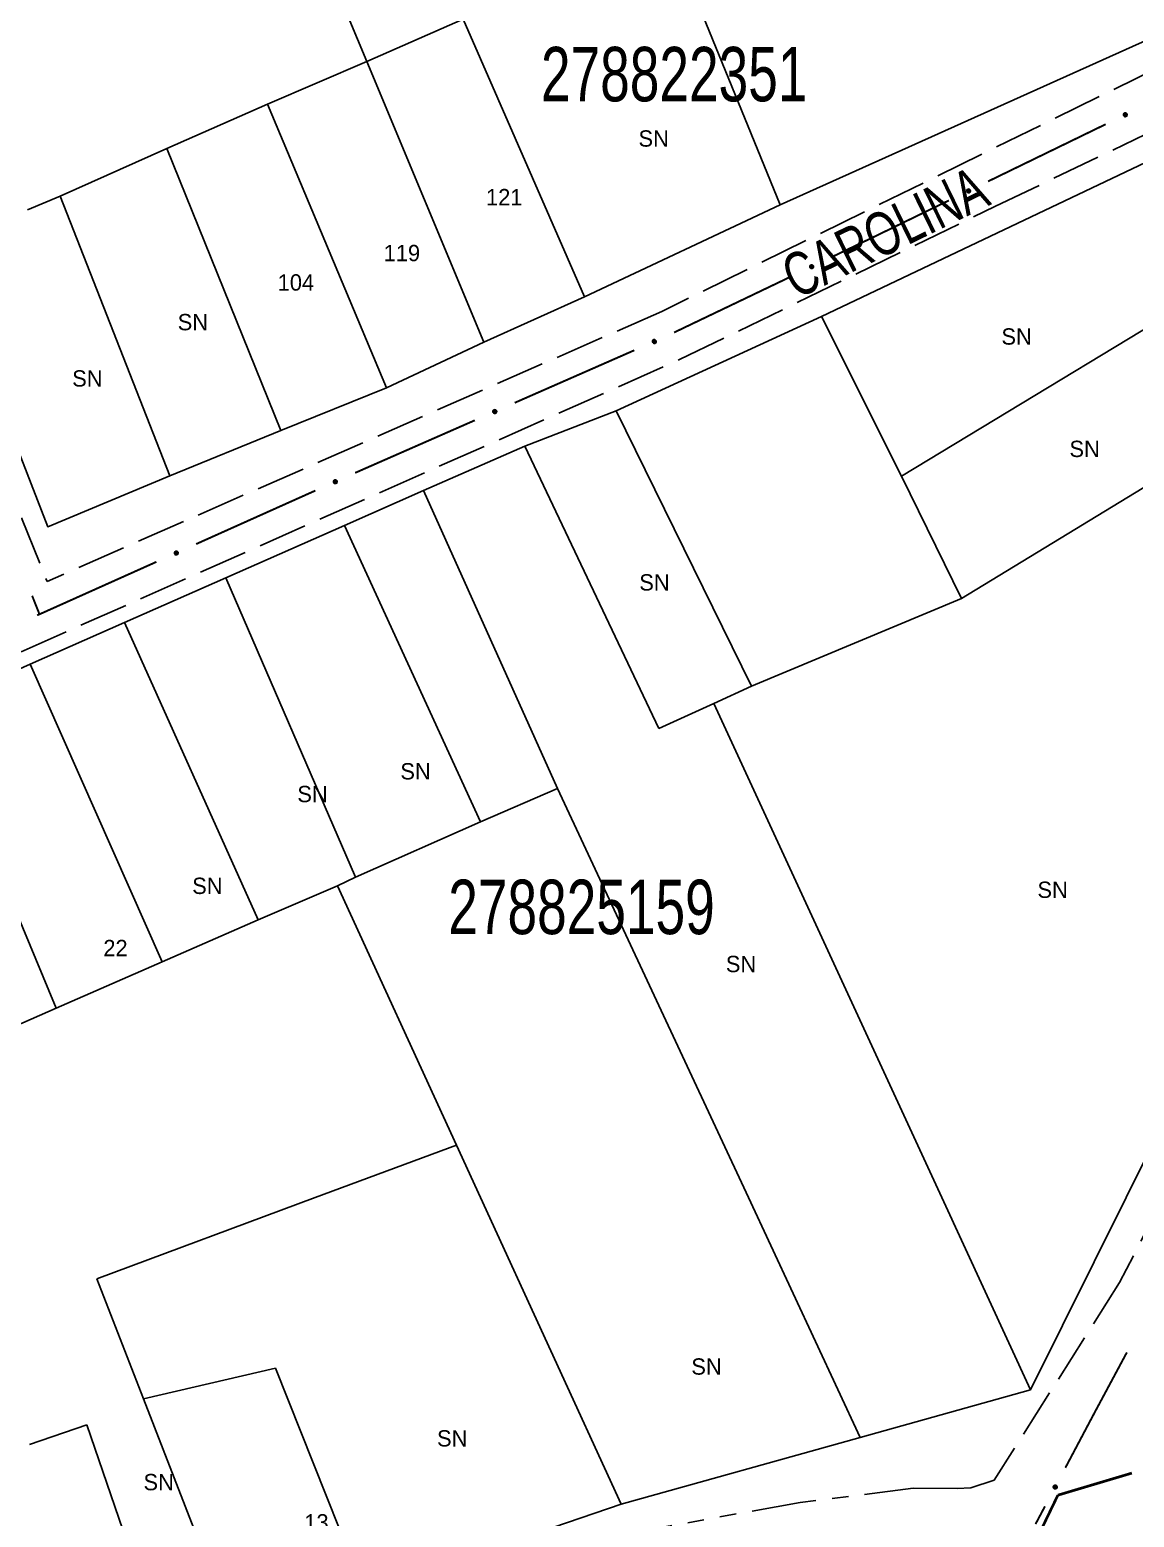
# Model space of a CAD drawing. Extents: x 204373 to 205952, y 4873300 to 4875179.
# Drawn here: x 204899.2 to 205000.7, y 4874422.8 to 4874559.4 of the extents above; entities that cross this region are included whole.
import ezdxf
from ezdxf.enums import TextEntityAlignment as Align

# ---------------------------------------------------------------- set-up
doc = ezdxf.new("R2010")
doc.units = 0
doc.header["$LTSCALE"] = 1.5
doc.header["$MEASUREMENT"] = 0
doc.linetypes.add('TRACO_11', pattern=[8, 3, -1, 3, -1])
doc.linetypes.add('TRACO_25', pattern=[8, 3, -1, 1, -1, 1, -1])
for name, color, linetype in [('CD_MALHA_LOTES', 7, 'CONTINUOUS'), ('CD_TXT_QUADRA', 255, 'CONTINUOUS'), ('LM-LIM-SETORES-BAIRROS', 250, 'CONTINUOUS'), ('RU-QUADRA', 220, 'CONTINUOUS'), ('SV-EIXO-RUA-N-PAV', 6, 'CONTINUOUS'), ('SV-EIXO-RUA-PAV', 20, 'CONTINUOUS'), ('SV-RUA-NAO-PAV', 7, 'CONTINUOUS'), ('SV-RUA-PAVIM', 7, 'CONTINUOUS'), ('SV-TXT-RUA-PAV', 7, 'CONTINUOUS'), ('Th_NmrPort', 1, 'CONTINUOUS')]:
    doc.layers.add(name, color=color, linetype=linetype)
doc.styles.add('ARIAL', font='ARIAL.SHX')

msp = doc.modelspace()

# ---------------------------------------------------------------- linework, layer by layer
at = {"layer": 'CD_MALHA_LOTES', "linetype": 'Continuous', "flags": 128}
for points in [[(204930.182721, 4874556.442002), (204919.336804, 4874582.415118)], [(204968.148644, 4874543.282725), (204959.258107, 4874565.064542)], [(204930.182721, 4874556.442002), (204939.030706, 4874560.342726)], [(204950.162041, 4874534.845308), (204939.030706, 4874560.342726)], [(205004.71098, 4874559.730219), (204968.148644, 4874543.282725)], [(204921.049318, 4874552.541278), (204930.182721, 4874556.442002)], [(204940.933498, 4874530.659165), (204930.182721, 4874556.442002)], [(204911.820774, 4874548.450274), (204921.049318, 4874552.541278)], [(204931.990374, 4874526.473022), (204921.049318, 4874552.541278)], [(204971.922477, 4874533.039962), (205007.30021, 4874549.834435)], [(204902.021394, 4874544.073852), (204911.820774, 4874548.450274)], [(204922.286133, 4874522.572298), (204911.820774, 4874548.450274)], [(204899.024496, 4874542.837037), (204902.021394, 4874544.073852)], [(204912.106193, 4874518.386154), (204902.021394, 4874544.073852)], [(204968.148644, 4874543.282725), (204950.162041, 4874534.845308)], [(204900.879718, 4874513.724313), (204890.937628, 4874539.316871)], [(204979.268994, 4874518.371235), (205012.374197, 4874538.389962)], [(204950.162041, 4874534.845308), (204940.933498, 4874530.659165)], [(204953.070921, 4874524.366326), (204971.922477, 4874533.039962)], [(204979.268994, 4874518.371235), (204971.922477, 4874533.039962)], [(204940.933498, 4874530.659165), (204931.990374, 4874526.473022)], [(204931.990374, 4874526.473022), (204922.286133, 4874522.572298)], [(205017.411804, 4874527.009595), (204984.777887, 4874507.123913)], [(205017.411804, 4874527.009595), (205024.655977, 4874510.643028), (205025.044013, 4874506.109319), (205023.652468, 4874499.704917), (204999.922044, 4874452.115493)], [(204944.694547, 4874521.130696), (204953.070921, 4874524.366326)], [(204965.496762, 4874499.090111), (204953.070921, 4874524.366326)], [(204922.286133, 4874522.572298), (204912.106193, 4874518.386154)], [(204935.389565, 4874517.049068), (204944.694547, 4874521.130696)], [(204957.003886, 4874495.187979), (204944.694547, 4874521.130696)], [(204912.106193, 4874518.386154), (204900.879718, 4874513.724313)], [(204984.777887, 4874507.123913), (204979.268994, 4874518.371235)], [(204928.138575, 4874513.851472), (204935.389565, 4874517.049068)], [(204947.70763, 4874489.679086), (204935.389565, 4874517.049068)], [(204917.2424, 4874509.046395), (204928.138575, 4874513.851472)], [(204940.628873, 4874486.610897), (204928.138575, 4874513.851472)], [(204907.922939, 4874504.936629), (204917.2424, 4874509.046395)], [(204929.156559, 4874481.550702), (204917.2424, 4874509.046395)], [(204965.496762, 4874499.090111), (204984.777887, 4874507.123913)], [(204899.26472, 4874501.118462), (204907.922939, 4874504.936629)], [(204920.212062, 4874477.631558), (204907.922939, 4874504.936629)], [(204890.198308, 4874497.022826), (204899.26472, 4874501.118462)], [(204911.375757, 4874473.75982), (204899.26472, 4874501.118462)], [(204962.053704, 4874497.483351), (204965.496762, 4874499.090111)], [(204962.053704, 4874497.483351), (204957.003886, 4874495.187979)], [(204982.98794, 4874452.115767), (204962.053704, 4874497.483351)], [(204901.660992, 4874469.503174), (204890.198308, 4874497.022826)], [(204947.70763, 4874489.679086), (204940.628873, 4874486.610897)], [(204965.226937, 4874452.116055), (204947.70763, 4874489.679086)], [(204929.156559, 4874481.550702), (204940.628873, 4874486.610897)], [(204927.500903, 4874480.744147), (204929.156559, 4874481.550702)], [(204927.500903, 4874480.744147), (204920.212062, 4874477.631558)], [(204938.41754, 4874456.938643), (204927.500903, 4874480.744147)], [(204920.212062, 4874477.631558), (204911.375757, 4874473.75982)], [(204911.375757, 4874473.75982), (204901.660992, 4874469.503174)], [(204885.565661, 4874462.450803), (204901.660992, 4874469.503174)], [(204925.438196, 4874452.1167), (204938.41754, 4874456.938643)], [(204940.628951, 4874452.116454), (204938.41754, 4874456.938643)], [(204905.380705, 4874444.665162), (204925.438196, 4874452.1167)], [(204953.545714, 4874423.950246), (204940.628951, 4874452.116454)], [(204975.495693, 4874430.098884), (204965.226937, 4874452.116055)], [(204991.126873, 4874434.477498), (204982.98794, 4874452.115767)], [(204999.922044, 4874452.115493), (204991.126873, 4874434.477498)], [(204909.671997, 4874433.649568), (204905.380705, 4874444.665162)], [(204909.671997, 4874433.649568), (204921.794163, 4874436.458433)], [(204921.794163, 4874436.458433), (204929.960509, 4874415.914979)], [(204918.13839, 4874411.88729), (204909.671997, 4874433.649568)], [(204991.126873, 4874434.477498), (204975.495693, 4874430.098884)], [(204899.196645, 4874429.432356), (204904.475135, 4874431.251405)], [(204904.475135, 4874431.251405), (204911.836672, 4874409.740351)], [(204975.495693, 4874430.098884), (204953.545714, 4874423.950246)], [(204953.545714, 4874423.950246), (204929.960509, 4874415.914979)]]:
    msp.add_lwpolyline(points, dxfattribs=at)
at = {"layer": 'LM-LIM-SETORES-BAIRROS', "const_width": 0.25}
for points in [[(204993.643099, 4874424.790922), (205000.439573, 4874426.817845)], [(204990.205227, 4874417.669615), (204993.24847, 4874423.973476)], [(204993.24847, 4874423.973476), (204993.643099, 4874424.790922)]]:
    msp.add_lwpolyline(points, dxfattribs=at)
at = {"layer": 'RU-QUADRA', "linetype": 'Continuous', "flags": 128}
msp.add_lwpolyline([(204922.286133, 4874522.572298), (204931.990374, 4874526.473022), (204940.933498, 4874530.659165), (204950.162041, 4874534.845308), (204968.148644, 4874543.282725), (205004.71098, 4874559.730219), (204995.888886, 4874580.859078), (204990.732947, 4874592.740156), (204987.146206, 4874601.034493), (204983.335295, 4874609.553002), (204946.795376, 4874594.309355), (204937.116175, 4874589.987367), (204927.89937, 4874586.220703), (204919.336804, 4874582.415118), (204888.844556, 4874568.810153), (204880.662549, 4874565.385126), (204890.937628, 4874539.316871), (204900.879718, 4874513.724313), (204912.106193, 4874518.386154)], close=True, dxfattribs=at)
for points in [[(205007.30021, 4874549.834435), (204971.922477, 4874533.039962), (204953.070921, 4874524.366326), (204944.694547, 4874521.130696), (204935.389565, 4874517.049068), (204928.138575, 4874513.851472), (204917.2424, 4874509.046395), (204907.922939, 4874504.936629), (204899.26472, 4874501.118462), (204890.198308, 4874497.022826), (204871.365467, 4874488.554461), (204861.865791, 4874484.282841), (204833.320713, 4874471.447276), (204840.682623, 4874452.118074), (204841.538013, 4874449.87219), (204844.471792, 4874443.43359), (204848.912063, 4874431.652845), (204852.25956, 4874423.382057), (204855.83997, 4874414.535802)], [(204929.960509, 4874415.914979), (204953.545714, 4874423.950246), (204975.495693, 4874430.098884), (204991.126873, 4874434.477498), (204999.922044, 4874452.115493), (205023.652468, 4874499.704917)]]:
    msp.add_lwpolyline(points, dxfattribs=at)
at = {"layer": 'SV-EIXO-RUA-N-PAV', "const_width": 0.18}
for points in [[(204899.450933, 4874507.385193), (204899.818982, 4874506.455387)], [(204899.818982, 4874506.455387), (204900.123881, 4874505.685114)]]:
    msp.add_lwpolyline(points, dxfattribs=at)
at = {"layer": 'SV-EIXO-RUA-PAV', "const_width": 0.18}
for points in [[(204998.028111, 4874550.684589), (204987.235146, 4874545.439409)], [(204983.637491, 4874543.691016), (204977.341595, 4874540.631328)], [(204976.68145, 4874540.31051), (204972.833294, 4874538.469129)], [(204977.341595, 4874540.631328), (204976.68145, 4874540.31051)], [(204969.225107, 4874536.742575), (204958.400546, 4874531.562914)], [(204954.749363, 4874529.930103), (204943.761999, 4874525.105393)], [(204940.099544, 4874523.497157), (204929.11218, 4874518.672447)], [(204925.458766, 4874517.043834), (204914.508929, 4874512.134551)], [(204910.858983, 4874510.498123), (204900.821633, 4874505.997946)], [(204900.123881, 4874505.685114), (204899.908323, 4874505.590696)], [(204900.821633, 4874505.997946), (204900.123881, 4874505.685114)], [(204999.974409, 4874437.895278), (204997.138954, 4874432.607537)], [(204997.063165, 4874432.466201), (204994.330133, 4874427.305604)], [(204997.138954, 4874432.607537), (204997.063165, 4874432.466201)], [(204992.458073, 4874423.770722), (204991.990058, 4874422.887001)], [(204991.990058, 4874422.887001), (204991.589736, 4874422.131102)]]:
    msp.add_lwpolyline(points, dxfattribs=at)
at = {"layer": 'SV-EIXO-RUA-PAV'}
for points in [[(205000.004283, 4874551.52258), (204999.988951, 4874551.476137), (204999.966277, 4874551.439356), (204999.938536, 4874551.414123), (204999.908208, 4874551.398216), (204999.875348, 4874551.385438), (204999.839377, 4874551.379864), (204999.798081, 4874551.382521), (204999.751385, 4874551.397574), (204999.715233, 4874551.423278), (204999.689039, 4874551.449151), (204999.670632, 4874551.479821), (204999.658754, 4874551.51195), (204999.6542, 4874551.549507), (204999.657301, 4874551.59133), (204999.673574, 4874551.637919), (204999.69605, 4874551.673825), (204999.723523, 4874551.697527), (204999.754473, 4874551.715837), (204999.788177, 4874551.728481), (204999.823519, 4874551.733749), (204999.865622, 4874551.73055), (204999.911393, 4874551.71388), (204999.947461, 4874551.691871), (204999.971543, 4874551.664738), (204999.988883, 4874551.633862), (205000.0021, 4874551.60106), (205000.009209, 4874551.565133), (205000.004283, 4874551.52258)], [(204985.613663, 4874544.529007), (204985.598331, 4874544.482564), (204985.575657, 4874544.445784), (204985.547916, 4874544.42055), (204985.517588, 4874544.404644), (204985.484728, 4874544.391866), (204985.448757, 4874544.386292), (204985.407461, 4874544.388949), (204985.360765, 4874544.404002), (204985.324613, 4874544.429706), (204985.298419, 4874544.455579), (204985.280012, 4874544.486248), (204985.268134, 4874544.518378), (204985.26358, 4874544.555935), (204985.266681, 4874544.597757), (204985.282954, 4874544.644346), (204985.30543, 4874544.680252), (204985.332903, 4874544.703955), (204985.363853, 4874544.722265), (204985.397557, 4874544.734908), (204985.432899, 4874544.740176), (204985.475002, 4874544.736978), (204985.520773, 4874544.720307), (204985.556841, 4874544.698299), (204985.580923, 4874544.671166), (204985.598263, 4874544.640289), (204985.61148, 4874544.607487), (204985.618589, 4874544.571561), (204985.613663, 4874544.529007)], [(204971.206322, 4874537.568572), (204971.190709, 4874537.522223), (204971.167812, 4874537.485581), (204971.139919, 4874537.460516), (204971.109495, 4874537.444794), (204971.076559, 4874537.432215), (204971.040553, 4874537.426859), (204970.999275, 4874537.429766), (204970.952671, 4874537.445102), (204970.916676, 4874537.471025), (204970.890639, 4874537.497056), (204970.872418, 4874537.527836), (204970.860735, 4874537.560038), (204970.856408, 4874537.597622), (204970.859763, 4874537.639424), (204970.876318, 4874537.685914), (204970.899012, 4874537.721683), (204970.926628, 4874537.745219), (204970.957688, 4874537.763341), (204970.991468, 4874537.77578), (204971.026841, 4874537.780833), (204971.068924, 4874537.77738), (204971.114593, 4874537.760432), (204971.150527, 4874537.738205), (204971.174444, 4874537.710927), (204971.191597, 4874537.679946), (204971.204615, 4874537.647064), (204971.211505, 4874537.611095), (204971.206322, 4874537.568572)], [(204956.756405, 4874530.691198), (204956.739292, 4874530.645381), (204956.715216, 4874530.609504), (204956.686522, 4874530.585359), (204956.655602, 4874530.570636), (204956.622274, 4874530.559135), (204956.586113, 4874530.554954), (204956.544952, 4874530.559203), (204956.498871, 4874530.576047), (204956.463738, 4874530.603127), (204956.438562, 4874530.629992), (204956.421353, 4874530.661348), (204956.410723, 4874530.693913), (204956.407622, 4874530.731617), (204956.412335, 4874530.773289), (204956.430394, 4874530.819215), (204956.454239, 4874530.854227), (204956.482607, 4874530.876852), (204956.51424, 4874530.893953), (204956.548407, 4874530.905287), (204956.583926, 4874530.909187), (204956.625875, 4874530.904365), (204956.670968, 4874530.885941), (204956.706159, 4874530.862557), (204956.729176, 4874530.834514), (204956.745312, 4874530.802992), (204956.757253, 4874530.769704), (204956.76297, 4874530.73353), (204956.756405, 4874530.691198)], [(204942.106586, 4874524.258252), (204942.089473, 4874524.212435), (204942.065397, 4874524.176557), (204942.036703, 4874524.152413), (204942.005783, 4874524.137689), (204941.972455, 4874524.126189), (204941.936294, 4874524.122007), (204941.895133, 4874524.126256), (204941.849052, 4874524.1431), (204941.813919, 4874524.17018), (204941.788743, 4874524.197045), (204941.771534, 4874524.228402), (204941.760904, 4874524.260966), (204941.757803, 4874524.298671), (204941.762516, 4874524.340342), (204941.780575, 4874524.386269), (204941.80442, 4874524.421281), (204941.832788, 4874524.443905), (204941.864421, 4874524.461007), (204941.898588, 4874524.47234), (204941.934107, 4874524.47624), (204941.976055, 4874524.471419), (204942.021148, 4874524.452994), (204942.05634, 4874524.42961), (204942.079357, 4874524.401568), (204942.095493, 4874524.370045), (204942.107434, 4874524.336757), (204942.113151, 4874524.300583), (204942.106586, 4874524.258252)], [(204927.45988, 4874517.820382), (204927.443121, 4874517.774435), (204927.419322, 4874517.738372), (204927.390815, 4874517.714008), (204927.36001, 4874517.699046), (204927.326771, 4874517.687289), (204927.290644, 4874517.682829), (204927.249451, 4874517.68676), (204927.203241, 4874517.703248), (204927.167901, 4874517.730057), (204927.142519, 4874517.756727), (204927.125068, 4874517.78795), (204927.114187, 4874517.820431), (204927.110796, 4874517.858111), (204927.115187, 4874517.899818), (204927.132892, 4874517.945882), (204927.156466, 4874517.981076), (204927.184658, 4874518.003919), (204927.216159, 4874518.021264), (204927.250237, 4874518.03286), (204927.285725, 4874518.037034), (204927.32771, 4874518.032537), (204927.372943, 4874518.01446), (204927.408314, 4874517.991348), (204927.431547, 4874517.963484), (204927.447925, 4874517.932087), (204927.460123, 4874517.898892), (204927.466118, 4874517.862763), (204927.45988, 4874517.820382)], [(204912.860097, 4874511.27467), (204912.843338, 4874511.228723), (204912.819539, 4874511.192661), (204912.791032, 4874511.168296), (204912.760227, 4874511.153334), (204912.726988, 4874511.141577), (204912.690861, 4874511.137117), (204912.649668, 4874511.141048), (204912.603458, 4874511.157537), (204912.568118, 4874511.184345), (204912.542736, 4874511.211015), (204912.525285, 4874511.242238), (204912.514405, 4874511.274719), (204912.511013, 4874511.312399), (204912.515405, 4874511.354106), (204912.533109, 4874511.40017), (204912.556684, 4874511.435365), (204912.584876, 4874511.458207), (204912.616376, 4874511.475552), (204912.650454, 4874511.487149), (204912.685943, 4874511.491322), (204912.727927, 4874511.486825), (204912.773161, 4874511.468748), (204912.808531, 4874511.445636), (204912.831764, 4874511.417772), (204912.848142, 4874511.386375), (204912.86034, 4874511.35318), (204912.866335, 4874511.317051), (204912.860097, 4874511.27467)], [(204993.558628, 4874425.613617), (204993.573665, 4874425.567078), (204993.577072, 4874425.524004), (204993.569574, 4874425.487261), (204993.554482, 4874425.45652), (204993.5355, 4874425.426809), (204993.509753, 4874425.401077), (204993.47485, 4874425.378847), (204993.428271, 4874425.363435), (204993.383917, 4874425.362844), (204993.347501, 4874425.368268), (204993.31454, 4874425.38216), (204993.285986, 4874425.401084), (204993.260142, 4874425.428712), (204993.237959, 4874425.464302), (204993.223595, 4874425.511515), (204993.220544, 4874425.553766), (204993.22873, 4874425.589115), (204993.242906, 4874425.622163), (204993.262648, 4874425.652263), (204993.288068, 4874425.677377), (204993.323942, 4874425.699647), (204993.370728, 4874425.713207), (204993.412834, 4874425.716731), (204993.448289, 4874425.709044), (204993.480511, 4874425.694355), (204993.510542, 4874425.675678), (204993.537486, 4874425.650874), (204993.558628, 4874425.613617)]]:
    msp.add_lwpolyline(points, close=True, dxfattribs=at)
for points in [[(204999.911393, 4874551.71388), (204999.6542, 4874551.549507)], [(204999.865622, 4874551.73055), (204999.657301, 4874551.59133)], [(204999.885723, 4874551.719161), (204999.658265, 4874551.572209)], [(204999.947461, 4874551.691871), (204999.658754, 4874551.51195)], [(204999.927037, 4874551.702828), (204999.660272, 4874551.53374)], [(204999.956044, 4874551.677479), (204999.667188, 4874551.497656)], [(204999.971543, 4874551.664738), (204999.670632, 4874551.479821)], [(204999.840658, 4874551.727603), (204999.672212, 4874551.618433)], [(204999.823519, 4874551.733749), (204999.673574, 4874551.637919)], [(204999.977688, 4874551.648553), (204999.680275, 4874551.467605)], [(204999.988883, 4874551.633862), (204999.689039, 4874551.449151)], [(204999.802222, 4874551.728646), (204999.690369, 4874551.659116)], [(204999.788177, 4874551.728481), (204999.69605, 4874551.673825)], [(204999.992564, 4874551.61482), (204999.70739, 4874551.436785)], [(205000.0021, 4874551.60106), (204999.715233, 4874551.423278)], [(205000.001338, 4874551.581156), (204999.737624, 4874551.412034)], [(205000.009209, 4874551.565133), (204999.751385, 4874551.397574)], [(205000.005204, 4874551.545106), (204999.777081, 4874551.39328)], [(205000.004283, 4874551.52258), (204999.798081, 4874551.382521)], [(204999.994904, 4874551.497621), (204999.825196, 4874551.384804)], [(204999.988951, 4874551.476137), (204999.839377, 4874551.379864)], [(204999.976116, 4874551.455114), (204999.864893, 4874551.387408)], [(204999.966277, 4874551.439356), (204999.875348, 4874551.385438)], [(204985.520773, 4874544.720307), (204985.26358, 4874544.555935)], [(204985.475002, 4874544.736978), (204985.266681, 4874544.597757)], [(204985.495103, 4874544.725588), (204985.267645, 4874544.578637)], [(204985.556841, 4874544.698299), (204985.268134, 4874544.518378)], [(204985.536417, 4874544.709255), (204985.269652, 4874544.540167)], [(204985.565424, 4874544.683907), (204985.276568, 4874544.504083)], [(204985.580923, 4874544.671166), (204985.280012, 4874544.486248)], [(204985.450038, 4874544.73403), (204985.281592, 4874544.62486)], [(204985.432899, 4874544.740176), (204985.282954, 4874544.644346)], [(204985.587068, 4874544.65498), (204985.289655, 4874544.474032)], [(204985.598263, 4874544.640289), (204985.298419, 4874544.455579)], [(204985.411602, 4874544.735074), (204985.299749, 4874544.665544)], [(204985.397557, 4874544.734908), (204985.30543, 4874544.680252)], [(204985.601944, 4874544.621247), (204985.31677, 4874544.443213)], [(204985.61148, 4874544.607487), (204985.324613, 4874544.429706)], [(204985.610718, 4874544.587583), (204985.347004, 4874544.418461)], [(204985.618589, 4874544.571561), (204985.360765, 4874544.404002)], [(204985.614584, 4874544.551534), (204985.386461, 4874544.399708)], [(204985.613663, 4874544.529007), (204985.407461, 4874544.388949)], [(204985.604284, 4874544.504049), (204985.434576, 4874544.391232)], [(204985.598331, 4874544.482564), (204985.448757, 4874544.386292)], [(204985.585496, 4874544.461542), (204985.474273, 4874544.393835)], [(204985.575657, 4874544.445784), (204985.484728, 4874544.391866)], [(204971.114593, 4874537.760432), (204970.856408, 4874537.597622)], [(204971.068924, 4874537.77738), (204970.859763, 4874537.639424)], [(204971.088955, 4874537.765868), (204970.860611, 4874537.620299)], [(204971.150527, 4874537.738205), (204970.860735, 4874537.560038)], [(204971.13017, 4874537.749285), (204970.862385, 4874537.581817)], [(204971.159023, 4874537.723762), (204970.869082, 4874537.545692)], [(204971.174444, 4874537.710927), (204970.872418, 4874537.527836)], [(204971.043942, 4874537.774583), (204970.874838, 4874537.666437)], [(204971.026841, 4874537.780833), (204970.876318, 4874537.685914)], [(204971.180491, 4874537.694704), (204970.881987, 4874537.515562)], [(204971.191597, 4874537.679946), (204970.890639, 4874537.497056)], [(204971.005514, 4874537.77586), (204970.893241, 4874537.707009)], [(204970.991468, 4874537.77578), (204970.899012, 4874537.721683)], [(204971.195162, 4874537.660882), (204970.908914, 4874537.484579)], [(204971.204615, 4874537.647064), (204970.916676, 4874537.471025)], [(204971.203732, 4874537.627165), (204970.938998, 4874537.459645)], [(204971.211505, 4874537.611095), (204970.952671, 4874537.445102)], [(204971.207379, 4874537.591093), (204970.97834, 4874537.440653)], [(204971.206322, 4874537.568572), (204970.999275, 4874537.429766)], [(204971.196792, 4874537.543671), (204971.026403, 4874537.431885)], [(204971.190709, 4874537.522223), (204971.040553, 4874537.426859)], [(204971.177747, 4874537.501279), (204971.066116, 4874537.434248)], [(204971.167812, 4874537.485581), (204971.076559, 4874537.432215)], [(204956.670968, 4874530.885941), (204956.407622, 4874530.731617)], [(204956.706159, 4874530.862557), (204956.410723, 4874530.693913)], [(204956.625875, 4874530.904365), (204956.412335, 4874530.773289)], [(204956.64552, 4874530.892209), (204956.41256, 4874530.754146)], [(204956.686173, 4874530.874293), (204956.413081, 4874530.715627)], [(204956.714181, 4874530.847844), (204956.4186, 4874530.679303)], [(204956.729176, 4874530.834514), (204956.421353, 4874530.661348)], [(204956.600815, 4874530.902383), (204956.428281, 4874530.799796)], [(204956.583926, 4874530.909187), (204956.430394, 4874530.819215)], [(204956.734692, 4874530.818104), (204956.430517, 4874530.648769)], [(204956.745312, 4874530.802992), (204956.438562, 4874530.629992)], [(204956.562448, 4874530.90491), (204956.447995, 4874530.839749)], [(204956.548407, 4874530.905287), (204956.454239, 4874530.854227)], [(204956.748255, 4874530.783822), (204956.456422, 4874530.616927)], [(204956.757253, 4874530.769704), (204956.463738, 4874530.603127)], [(204956.755724, 4874530.749844), (204956.485679, 4874530.591026)], [(204956.76297, 4874530.73353), (204956.498871, 4874530.576047)], [(204956.758195, 4874530.713672), (204956.524382, 4874530.570764)], [(204956.756405, 4874530.691198), (204956.544952, 4874530.559203)], [(204956.74607, 4874530.66662), (204956.572135, 4874530.560437)], [(204956.739292, 4874530.645381), (204956.586113, 4874530.554954)], [(204956.725656, 4874530.62487), (204956.611902, 4874530.561507)], [(204956.715216, 4874530.609504), (204956.622274, 4874530.559135)], [(204942.021148, 4874524.452994), (204941.757803, 4874524.298671)], [(204942.05634, 4874524.42961), (204941.760904, 4874524.260966)], [(204941.976055, 4874524.471419), (204941.762516, 4874524.340342)], [(204941.995701, 4874524.459262), (204941.762741, 4874524.321199)], [(204942.036354, 4874524.441347), (204941.763262, 4874524.282681)], [(204942.064362, 4874524.414898), (204941.768781, 4874524.246357)], [(204942.079357, 4874524.401568), (204941.771534, 4874524.228402)], [(204941.950996, 4874524.469437), (204941.778462, 4874524.36685)], [(204941.934107, 4874524.47624), (204941.780575, 4874524.386269)], [(204942.084873, 4874524.385157), (204941.780698, 4874524.215823)], [(204942.095493, 4874524.370045), (204941.788743, 4874524.197045)], [(204941.912629, 4874524.471963), (204941.798175, 4874524.406802)], [(204941.898588, 4874524.47234), (204941.80442, 4874524.421281)], [(204942.098436, 4874524.350875), (204941.806603, 4874524.18398)], [(204942.107434, 4874524.336757), (204941.813919, 4874524.17018)], [(204942.105904, 4874524.316898), (204941.83586, 4874524.15808)], [(204942.113151, 4874524.300583), (204941.849052, 4874524.1431)], [(204942.108376, 4874524.280726), (204941.874563, 4874524.137818)], [(204942.106586, 4874524.258252), (204941.895133, 4874524.126256)], [(204942.096251, 4874524.233674), (204941.922315, 4874524.127491)], [(204942.089473, 4874524.212435), (204941.936294, 4874524.122007)], [(204942.075836, 4874524.191923), (204941.962083, 4874524.12856)], [(204942.065397, 4874524.176557), (204941.972455, 4874524.126189)], [(204927.372943, 4874518.01446), (204927.110796, 4874517.858111)], [(204927.408314, 4874517.991348), (204927.114187, 4874517.820431)], [(204927.32771, 4874518.032537), (204927.115187, 4874517.899818)], [(204927.347449, 4874518.020532), (204927.11556, 4874517.880677)], [(204927.388239, 4874518.00293), (204927.116378, 4874517.842163)], [(204927.416449, 4874517.976698), (204927.122176, 4874517.805883)], [(204927.431547, 4874517.963484), (204927.125068, 4874517.78795)], [(204927.302666, 4874518.030361), (204927.130928, 4874517.926447)], [(204927.285725, 4874518.037034), (204927.132892, 4874517.945882)], [(204927.437189, 4874517.947116), (204927.134329, 4874517.775442)], [(204927.264281, 4874518.032592), (204927.150333, 4874517.96655)], [(204927.250237, 4874518.03286), (204927.156466, 4874517.981076)], [(204927.447925, 4874517.932087), (204927.142519, 4874517.756727)], [(204927.451016, 4874517.91294), (204927.160479, 4874517.7438)], [(204927.460123, 4874517.898892), (204927.167901, 4874517.730057)], [(204927.458746, 4874517.879021), (204927.189934, 4874517.718126)], [(204927.466118, 4874517.862763), (204927.203241, 4874517.703248)], [(204927.461496, 4874517.842869), (204927.228792, 4874517.698163)], [(204927.45988, 4874517.820382), (204927.249451, 4874517.68676)], [(204927.449734, 4874517.795725), (204927.276623, 4874517.688204)], [(204927.443121, 4874517.774435), (204927.290644, 4874517.682829)], [(204927.429643, 4874517.753819), (204927.316382, 4874517.68958)], [(204927.419322, 4874517.738372), (204927.326771, 4874517.687289)], [(204912.773161, 4874511.468748), (204912.511013, 4874511.312399)], [(204912.808531, 4874511.445636), (204912.514405, 4874511.274719)], [(204912.727927, 4874511.486825), (204912.515405, 4874511.354106)], [(204912.747666, 4874511.47482), (204912.515777, 4874511.334965)], [(204912.788456, 4874511.457218), (204912.516595, 4874511.296451)], [(204912.816666, 4874511.430986), (204912.522394, 4874511.260171)], [(204912.831764, 4874511.417772), (204912.525285, 4874511.242238)], [(204912.702883, 4874511.48465), (204912.531146, 4874511.380735)], [(204912.685943, 4874511.491322), (204912.533109, 4874511.40017)], [(204912.837406, 4874511.401405), (204912.534546, 4874511.22973)], [(204912.848142, 4874511.386375), (204912.542736, 4874511.211015)], [(204912.664498, 4874511.48688), (204912.55055, 4874511.420838)], [(204912.650454, 4874511.487149), (204912.556684, 4874511.435365)], [(204912.851233, 4874511.367228), (204912.560696, 4874511.198088)], [(204912.86034, 4874511.35318), (204912.568118, 4874511.184345)], [(204912.858963, 4874511.33331), (204912.590151, 4874511.172414)], [(204912.866335, 4874511.317051), (204912.603458, 4874511.157537)], [(204912.861713, 4874511.297158), (204912.629009, 4874511.152451)], [(204912.860097, 4874511.27467), (204912.649668, 4874511.141048)], [(204912.849952, 4874511.250014), (204912.67684, 4874511.142492)], [(204912.843338, 4874511.228723), (204912.690861, 4874511.137117)], [(204912.82986, 4874511.208107), (204912.716599, 4874511.143869)], [(204912.819539, 4874511.192661), (204912.726988, 4874511.141577)], [(204993.262648, 4874425.652263), (204993.220544, 4874425.553766)], [(204993.288068, 4874425.677377), (204993.223595, 4874425.511515)], [(204993.273889, 4874425.660688), (204993.22464, 4874425.538539)], [(204993.30553, 4874425.682532), (204993.233997, 4874425.494982)], [(204993.323942, 4874425.699647), (204993.237959, 4874425.464302)], [(204993.34689, 4874425.702318), (204993.250023, 4874425.449437)], [(204993.370728, 4874425.713207), (204993.260142, 4874425.428712)], [(204993.38988, 4874425.71352), (204993.27435, 4874425.419569)], [(204993.412834, 4874425.716731), (204993.285986, 4874425.401084)], [(204993.428257, 4874425.71018), (204993.301232, 4874425.394524)], [(204993.448289, 4874425.709044), (204993.31454, 4874425.38216)], [(204993.462802, 4874425.699605), (204993.329534, 4874425.377991)], [(204993.480511, 4874425.694355), (204993.347501, 4874425.368268)], [(204993.494722, 4874425.681157), (204993.369613, 4874425.369118)], [(204993.510542, 4874425.675678), (204993.383917, 4874425.362844)], [(204993.521675, 4874425.659162), (204993.408629, 4874425.366984)], [(204993.537486, 4874425.650874), (204993.428271, 4874425.363435)], [(204993.546074, 4874425.632344), (204993.451548, 4874425.375136)], [(204993.558628, 4874425.613617), (204993.47485, 4874425.378847)], [(204993.565789, 4874425.587934), (204993.49539, 4874425.396695)], [(204993.573665, 4874425.567078), (204993.509753, 4874425.401077)], [(204993.575713, 4874425.542532), (204993.525897, 4874425.422228)], [(204993.577072, 4874425.524004), (204993.5355, 4874425.426809)]]:
    msp.add_lwpolyline(points, dxfattribs=at)
at = {"layer": 'SV-RUA-NAO-PAV', "linetype": 'TRACO_25'}
for points in [[(204982.42151, 4874610.527039, 10.319151), (204879.801859, 4874566.523962, 10.046683), (204878.275676, 4874564.827041, 10.046683), (204889.526767, 4874536.817122, 9.947605), (204900.829636, 4874508.704814, 9.947605)], [(204984.384643, 4874425.405982, 10.888854), (204980.354989, 4874425.418911, 10.888854), (204969.992137, 4874424.132702, 10.888854), (204956.016622, 4874421.597135, 10.888854), (204945.39124, 4874419.105397, 10.888854), (204943.221684, 4874418.305575, 10.888854), (204931.355548, 4874414.32078, 10.593267), (204923.819557, 4874410.970719, 10.593267), (204902.162795, 4874401.920609, 10.271697), (204868.962754, 4874392.420927, 10.073808), (204864.255421, 4874391.846058, 10.073808), (204861.550597, 4874393.496354, 10.073808), (204852.516883, 4874417.017491, 9.848526), (204839.15951, 4874452.118099, 9.848526)]]:
    msp.add_polyline3d(points, dxfattribs=at)
at = {"layer": 'SV-RUA-PAVIM', "linetype": 'TRACO_11'}
for points in [[(205007.219271, 4874558.266409, 10.492538), (205006.510798, 4874557.750827, 10.492538), (205002.817015, 4874555.873064, 10.542078), (204957.284121, 4874533.502325, 10.839314), (204900.829636, 4874508.704814, 10.839314)], [(204834.202266, 4874474.013722, 9.675138), (204892.962952, 4874499.807939, 10.442999), (204958.909069, 4874529.071308, 10.616387), (204987.85751, 4874543.125116, 10.616387), (205007.201773, 4874552.406525, 10.616387), (205008.457789, 4874552.925544, 10.591618), (205010.119038, 4874552.809171, 10.591618)], [(205003.326202, 4874452.115438, 10.789775), (204999.31104, 4874444.316206, 10.789775), (204987.79138, 4874426.153948, 10.789775), (204985.644508, 4874425.469572, 10.789775), (204984.384643, 4874425.405982, 10.789775)]]:
    msp.add_polyline3d(points, dxfattribs=at)

# ---------------------------------------------------------------- texts
at = {"layer": 'CD_TXT_QUADRA', "style": 'ARIAL', "width": 0.7}
for s, p in [('278822351', (204946.17261, 4874552.791371)), ('278825159', (204937.663015, 4874476.310563))]:
    msp.add_text(s, height=5, dxfattribs=at).set_placement(p)
at = {"layer": 'SV-TXT-RUA-PAV', "style": 'ARIAL', "width": 0.7}
msp.add_text('CAROLINA', height=4, rotation=26, dxfattribs=at).set_placement((204969.655488, 4874534.591898))
at = {"layer": 'Th_NmrPort', "color": 1}
for s, p in [('SN', (204955.130823, 4874549.378519)), ('121', (204941.13113, 4874543.994021)), ('119', (204931.731087, 4874538.859647)), ('104', (204921.999033, 4874536.158607)), ('SN', (204912.817613, 4874532.51473)), ('SN', (204988.459282, 4874531.195559)), ('SN', (204903.125517, 4874527.345612)), ('SN', (204994.704982, 4874520.875242)), ('SN', (204955.204781, 4874508.614513)), ('SN', (204933.26384, 4874491.265807)), ('SN', (204923.802721, 4874489.179445)), ('SN', (204914.147518, 4874480.748141)), ('SN', (204991.766093, 4874480.386503)), ('22', (204905.988192, 4874475.036613)), ('SN', (204963.153109, 4874473.569332)), ('SN', (204959.983771, 4874436.605019)), ('SN', (204936.631795, 4874430.009899)), ('SN', (204909.67414, 4874425.989226)), ('13', (204924.44394, 4874422.296776))]:
    msp.add_text(s, height=1.5, dxfattribs=at).set_placement(p, align=Align.MIDDLE_LEFT)

doc.saveas('drawing.dxf')
